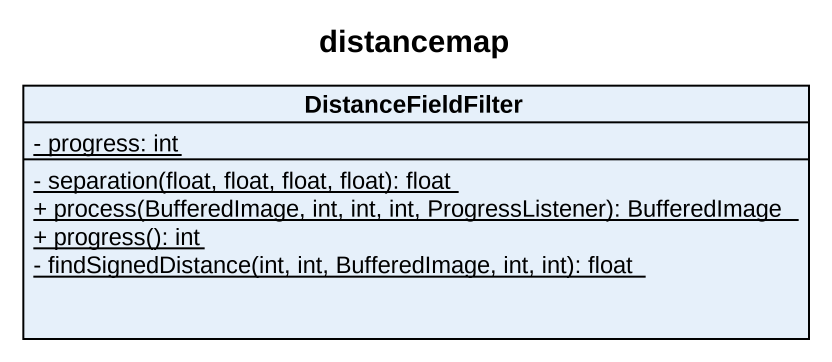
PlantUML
@startuml
title distancemap
hide circle
hide empty members
skinparam classAttributeIconSize 0
class DistanceFieldFilter {
  {static} - progress: int
  {static} - separation(float, float, float, float): float
  {static} + process(BufferedImage, int, int, int, ProgressListener): BufferedImage
  {static} + progress(): int
  {static} - findSignedDistance(int, int, BufferedImage, int, int): float
}
@enduml
